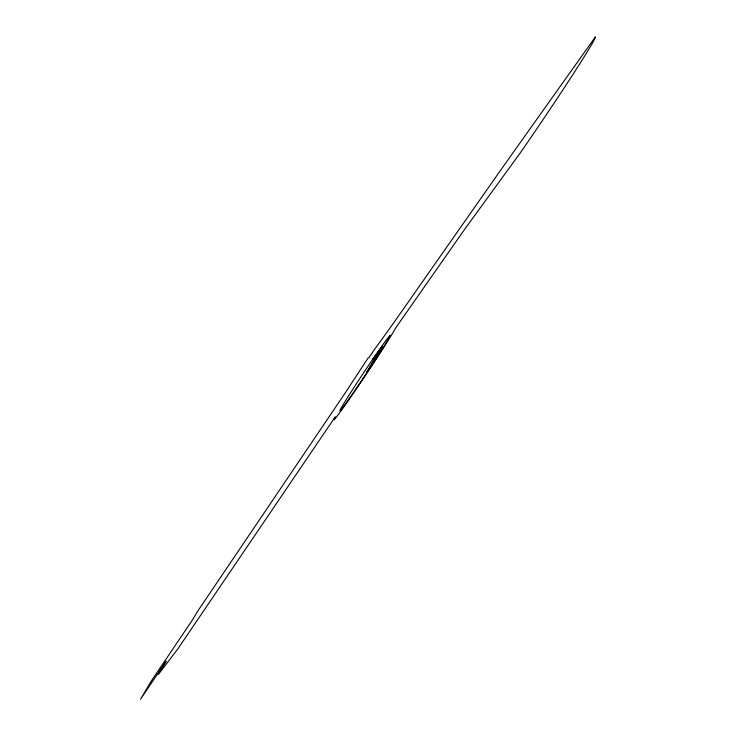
<?xml version="1.0" encoding="UTF-8"?>
<svg xmlns="http://www.w3.org/2000/svg" width="736" height="736" viewBox="0 0 736 736"><rect width="100%" height="100%" fill="white"/><g stroke="black" fill="none" stroke-linecap="round" stroke-linejoin="round"><path stroke-width="1.1" d="M382.435 346.316L376.317 357.42L366.28 373.014L377.292 353.814L372.655 359.407L382.435 346.316M390.135 335.57L389.123 337.704A45.282 1.325 -56.3 0 1 360.364 382.398A45.282 1.325 -56.3 0 1 339.968 410.384L341.357 407.707A45.282 1.325 -56.3 0 1 369.592 363.915A45.282 1.325 -56.3 0 1 390.135 335.57M335.138 417.008L333.932 419.437A56.304 1.638 -56.3 0 0 360.566 382.674A56.304 1.638 -56.3 0 0 395.508 328.164L464.526 229.466L520.288 152.876A102.755 3.137 -55.9 0 0 595.461 36.8L503.093 166.695L417.846 288.337A200.312 4.729 -56.1 0 1 374.826 348.928L368.8 357.88L368.055 358.036L345.681 392.233L197.128 612.021L193.255 618.691L151.128 681.278L140.539 699.2L166.069 661.287L158.341 674.48L178.038 648.628L335.138 417.008"/></g></svg>
